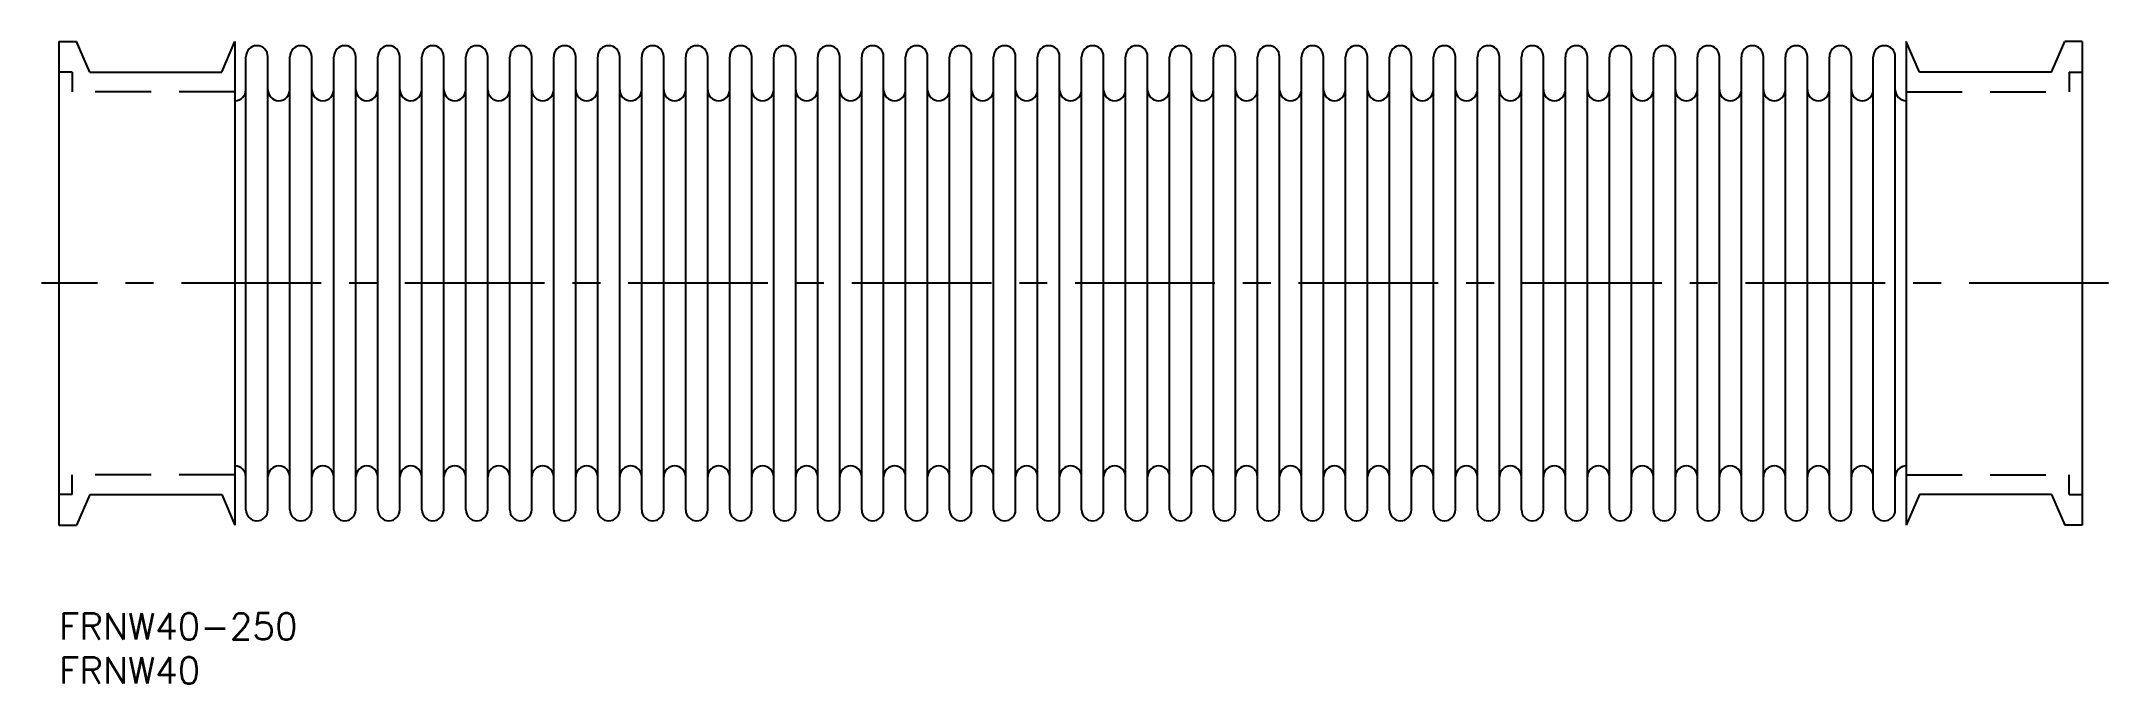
# Model space of a CAD drawing. Extents: x -2 to 233, y -8 to 65.
import ezdxf

# ---------------------------------------------------------------- set-up
doc = ezdxf.new("R2010")
doc.units = 0
doc.header["$LTSCALE"] = 0.5
doc.linetypes.add('CENTER', pattern=[50.8, 31.75, -6.35, 6.35, -6.35])
doc.linetypes.add('DASHED', pattern=[19.05, 12.7, -6.35])
for name, color, linetype in [('MSM_CENTER', 1, 'CENTER'), ('MSM_CONTINUOUS', 7, 'CONTINUOUS'), ('MSM_DASHED', 4, 'DASHED'), ('MSM_PART_NUMBER', 7, 'CONTINUOUS')]:
    doc.layers.add(name, color=color, linetype=linetype)
doc.styles.get("Standard").update_dxf_attribs({"font": 'txt.shx', "height": 3, "bigfont": 'bigfont.shx'})

# ---------------------------------------------------------------- blocks, each defined once
blk = doc.blocks.new('*U4')
at = {"layer": 'MSM_PART_NUMBER'}
blk.add_text('FRNW40-250', height=3, dxfattribs=at).set_placement((0, -3))
blk = doc.blocks.new('*U5')
at = {"layer": 'MSM_PART_NUMBER'}
blk.add_text('FRNW40', height=3, dxfattribs=at).set_placement((0, -8))

msp = doc.modelspace()

# ---------------------------------------------------------------- linework, layer by layer
at = {"layer": 'MSM_CENTER'}
msp.add_line((233, 37.5), (-2, 37.5), dxfattribs=at)
at = {"layer": 'MSM_CONTINUOUS'}
for p, q in [((0, 65), (2, 65)), ((0, 65), (0, 10)), ((0, 65), (0, 10)), ((3.5, 61.5), (2, 65)), ((18.5, 61.5), (20, 65)), ((20, 65), (20, 10)), ((210, 65), (210, 10)), ((211.5, 61.5), (210, 65)), ((226.5, 61.5), (228, 65)), ((230, 65), (228, 65)), ((230, 65), (230, 10)), ((230, 65), (230, 10)), ((3.5, 61.5), (18.5, 61.5)), ((21.25, 11.75), (21.25, 63.25)), ((23.75, 11.75), (23.75, 63.25)), ((26.25, 11.75), (26.25, 63.25)), ((28.75, 11.75), (28.75, 63.25)), ((31.25, 11.75), (31.25, 63.25)), ((33.75, 11.75), (33.75, 63.25)), ((36.25, 11.75), (36.25, 63.25)), ((38.75, 11.75), (38.75, 63.25)), ((41.25, 11.75), (41.25, 63.25)), ((43.75, 11.75), (43.75, 63.25)), ((46.25, 11.75), (46.25, 63.25)), ((48.75, 11.75), (48.75, 63.25)), ((51.25, 11.75), (51.25, 63.25)), ((53.75, 11.75), (53.75, 63.25)), ((56.25, 11.75), (56.25, 63.25)), ((58.75, 11.75), (58.75, 63.25)), ((61.25, 11.75), (61.25, 63.25)), ((63.75, 11.75), (63.75, 63.25)), ((66.25, 11.75), (66.25, 63.25)), ((68.75, 11.75), (68.75, 63.25)), ((71.25, 11.75), (71.25, 63.25)), ((73.75, 11.75), (73.75, 63.25)), ((76.25, 11.75), (76.25, 63.25)), ((78.75, 11.75), (78.75, 63.25)), ((81.25, 11.75), (81.25, 63.25)), ((83.75, 11.75), (83.75, 63.25)), ((86.25, 11.75), (86.25, 63.25)), ((88.75, 11.75), (88.75, 63.25)), ((91.25, 11.75), (91.25, 63.25)), ((93.75, 11.75), (93.75, 63.25)), ((96.25, 11.75), (96.25, 63.25)), ((98.75, 11.75), (98.75, 63.25)), ((101.25, 11.75), (101.25, 63.25)), ((103.75, 11.75), (103.75, 63.25)), ((106.25, 11.75), (106.25, 63.25)), ((108.75, 11.75), (108.75, 63.25)), ((111.25, 11.75), (111.25, 63.25)), ((113.75, 11.75), (113.75, 63.25)), ((116.25, 11.75), (116.25, 63.25)), ((118.75, 11.75), (118.75, 63.25)), ((121.25, 11.75), (121.25, 63.25)), ((123.75, 11.75), (123.75, 63.25)), ((126.25, 11.75), (126.25, 63.25)), ((128.75, 11.75), (128.75, 63.25)), ((131.25, 11.75), (131.25, 63.25)), ((133.75, 11.75), (133.75, 63.25)), ((136.25, 11.75), (136.25, 63.25)), ((138.75, 11.75), (138.75, 63.25)), ((141.25, 11.75), (141.25, 63.25)), ((143.75, 11.75), (143.75, 63.25)), ((146.25, 11.75), (146.25, 63.25)), ((148.75, 11.75), (148.75, 63.25)), ((151.25, 11.75), (151.25, 63.25)), ((153.75, 11.75), (153.75, 63.25)), ((156.25, 11.75), (156.25, 63.25)), ((158.75, 11.75), (158.75, 63.25)), ((161.25, 11.75), (161.25, 63.25)), ((163.75, 11.75), (163.75, 63.25)), ((166.25, 11.75), (166.25, 63.25)), ((168.75, 11.75), (168.75, 63.25)), ((171.25, 11.75), (171.25, 63.25)), ((173.75, 11.75), (173.75, 63.25)), ((176.25, 11.75), (176.25, 63.25)), ((178.75, 11.75), (178.75, 63.25)), ((181.25, 11.75), (181.25, 63.25)), ((183.75, 11.75), (183.75, 63.25)), ((186.25, 11.75), (186.25, 63.25)), ((188.75, 11.75), (188.75, 63.25)), ((191.25, 11.75), (191.25, 63.25)), ((193.75, 11.75), (193.75, 63.25)), ((196.25, 11.75), (196.25, 63.25)), ((198.75, 11.75), (198.75, 63.25)), ((201.25, 11.75), (201.25, 63.25)), ((203.75, 11.75), (203.75, 63.25)), ((206.25, 11.75), (206.25, 63.25)), ((208.75, 11.75), (208.75, 63.25)), ((226.5, 61.5), (211.5, 61.5)), ((3.5, 13.5), (2, 10)), ((3.5, 13.5), (18.5, 13.5)), ((18.5, 13.5), (20, 10)), ((211.5, 13.5), (210, 10)), ((226.5, 13.5), (211.5, 13.5)), ((226.5, 13.5), (228, 10)), ((0, 10), (2, 10)), ((230, 10), (228, 10))]:
    msp.add_line(p, q, dxfattribs=at)
for centre, start, end in [((22.5, 63.25), 0, 180), ((27.5, 63.25), 0, 180), ((32.5, 63.25), 0, 180), ((37.5, 63.25), 0, 180), ((42.5, 63.25), 0, 180), ((47.5, 63.25), 0, 180), ((52.5, 63.25), 0, 180), ((57.5, 63.25), 0, 180), ((62.5, 63.25), 0, 180), ((67.5, 63.25), 0, 180), ((72.5, 63.25), 0, 180), ((77.5, 63.25), 0, 180), ((82.5, 63.25), 0, 180), ((87.5, 63.25), 0, 180), ((92.5, 63.25), 0, 180), ((97.5, 63.25), 0, 180), ((102.5, 63.25), 0, 180), ((107.5, 63.25), 0, 180), ((112.5, 63.25), 0, 180), ((117.5, 63.25), 0, 180), ((122.5, 63.25), 0, 180), ((127.5, 63.25), 0, 180), ((132.5, 63.25), 0, 180), ((137.5, 63.25), 0, 180), ((142.5, 63.25), 0, 180), ((147.5, 63.25), 0, 180), ((152.5, 63.25), 0, 180), ((157.5, 63.25), 0, 180), ((162.5, 63.25), 0, 180), ((167.5, 63.25), 0, 180), ((172.5, 63.25), 0, 180), ((177.5, 63.25), 0, 180), ((182.5, 63.25), 0, 180), ((187.5, 63.25), 0, 180), ((192.5, 63.25), 0, 180), ((197.5, 63.25), 0, 180), ((202.5, 63.25), 0, 180), ((207.5, 63.25), 0, 180), ((20, 59.5), 270, 0), ((25, 59.5), 180, 0), ((30, 59.5), 180, 0), ((35, 59.5), 180, 0), ((40, 59.5), 180, 0), ((45, 59.5), 180, 0), ((50, 59.5), 180, 0), ((55, 59.5), 180, 0), ((60, 59.5), 180, 0), ((65, 59.5), 180, 0), ((70, 59.5), 180, 0), ((75, 59.5), 180, 0), ((80, 59.5), 180, 0), ((85, 59.5), 180, 0), ((90, 59.5), 180, 0), ((95, 59.5), 180, 0), ((100, 59.5), 180, 0), ((105, 59.5), 180, 0), ((110, 59.5), 180, 0), ((115, 59.5), 180, 0), ((120, 59.5), 180, 0), ((125, 59.5), 180, 0), ((130, 59.5), 180, 0), ((135, 59.5), 180, 0), ((140, 59.5), 180, 0), ((145, 59.5), 180, 0), ((150, 59.5), 180, 0), ((155, 59.5), 180, 0), ((160, 59.5), 180, 0), ((165, 59.5), 180, 0), ((170, 59.5), 180, 0), ((175, 59.5), 180, 0), ((180, 59.5), 180, 0), ((185, 59.5), 180, 0), ((190, 59.5), 180, 0), ((195, 59.5), 180, 0), ((200, 59.5), 180, 0), ((205, 59.5), 180, 0), ((210, 59.5), 180, 270), ((20, 15.5), 0, 90), ((25, 15.5), 0, 180), ((30, 15.5), 0, 180), ((35, 15.5), 0, 180), ((40, 15.5), 0, 180), ((45, 15.5), 0, 180), ((50, 15.5), 0, 180), ((55, 15.5), 0, 180), ((60, 15.5), 0, 180), ((65, 15.5), 0, 180), ((70, 15.5), 0, 180), ((75, 15.5), 0, 180), ((80, 15.5), 0, 180), ((85, 15.5), 0, 180), ((90, 15.5), 0, 180), ((95, 15.5), 0, 180), ((100, 15.5), 0, 180), ((105, 15.5), 0, 180), ((110, 15.5), 0, 180), ((115, 15.5), 0, 180), ((120, 15.5), 0, 180), ((125, 15.5), 0, 180), ((130, 15.5), 0, 180), ((135, 15.5), 0, 180), ((140, 15.5), 0, 180), ((145, 15.5), 0, 180), ((150, 15.5), 0, 180), ((155, 15.5), 0, 180), ((160, 15.5), 0, 180), ((165, 15.5), 0, 180), ((170, 15.5), 0, 180), ((175, 15.5), 0, 180), ((180, 15.5), 0, 180), ((185, 15.5), 0, 180), ((190, 15.5), 0, 180), ((195, 15.5), 0, 180), ((200, 15.5), 0, 180), ((205, 15.5), 0, 180), ((210, 15.5), 90, 180), ((22.5, 11.75), 180, 0), ((27.5, 11.75), 180, 0), ((32.5, 11.75), 180, 0), ((37.5, 11.75), 180, 0), ((42.5, 11.75), 180, 0), ((47.5, 11.75), 180, 0), ((52.5, 11.75), 180, 0), ((57.5, 11.75), 180, 0), ((62.5, 11.75), 180, 0), ((67.5, 11.75), 180, 0), ((72.5, 11.75), 180, 0), ((77.5, 11.75), 180, 0), ((82.5, 11.75), 180, 0), ((87.5, 11.75), 180, 0), ((92.5, 11.75), 180, 0), ((97.5, 11.75), 180, 0), ((102.5, 11.75), 180, 0), ((107.5, 11.75), 180, 0), ((112.5, 11.75), 180, 0), ((117.5, 11.75), 180, 0), ((122.5, 11.75), 180, 0), ((127.5, 11.75), 180, 0), ((132.5, 11.75), 180, 0), ((137.5, 11.75), 180, 0), ((142.5, 11.75), 180, 0), ((147.5, 11.75), 180, 0), ((152.5, 11.75), 180, 0), ((157.5, 11.75), 180, 0), ((162.5, 11.75), 180, 0), ((167.5, 11.75), 180, 0), ((172.5, 11.75), 180, 0), ((177.5, 11.75), 180, 0), ((182.5, 11.75), 180, 0), ((187.5, 11.75), 180, 0), ((192.5, 11.75), 180, 0), ((197.5, 11.75), 180, 0), ((202.5, 11.75), 180, 0), ((207.5, 11.75), 180, 0)]:
    msp.add_arc(centre, 1.25, start, end, dxfattribs=at)
at = {"layer": 'MSM_DASHED'}
for p, q in [((1.5, 61.5), (0, 61.5)), ((1.5, 61.5), (1.5, 59.25)), ((228.5, 61.5), (228.5, 59.25)), ((228.5, 61.5), (230, 61.5)), ((20, 59.25), (1.5, 59.25)), ((210, 59.25), (228.5, 59.25)), ((20, 15.75), (1.5, 15.75)), ((1.5, 13.5), (1.5, 15.75)), ((210, 15.75), (228.5, 15.75)), ((228.5, 13.5), (228.5, 15.75)), ((1.5, 13.5), (0, 13.5)), ((228.5, 13.5), (230, 13.5))]:
    msp.add_line(p, q, dxfattribs=at)

# ---------------------------------------------------------------- block references
at = {"layer": 'MSM_CONTINUOUS'}
for name in ['*U4', '*U5']:
    msp.add_blockref(name, (0, 0), dxfattribs=at)

doc.saveas('drawing.dxf')
